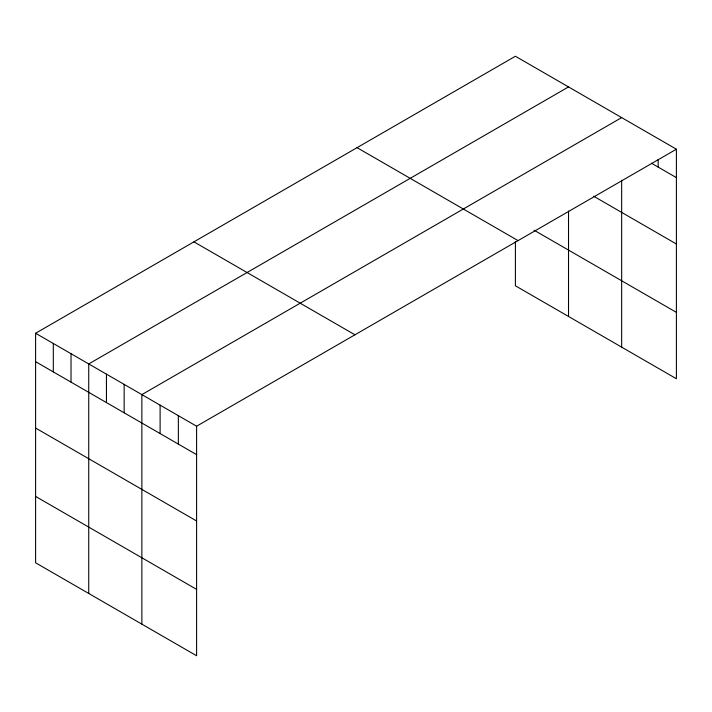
<?xml version="1.0" encoding="UTF-8"?>
<svg xmlns="http://www.w3.org/2000/svg" width="712" height="712" viewBox="0 0 712 712"><rect width="100%" height="100%" fill="white"/><g stroke="black" fill="none" stroke-linecap="round" stroke-linejoin="round"><path stroke-width="1.07" d="M676.4 149.209L196.601 426.212L196.601 655.752L35.6 562.792L35.6 333.26L515.399 56.248L676.4 149.209L676.4 378.74L515.399 285.788L515.399 241.537M568.523 86.926L88.733 363.939L88.733 593.47M621.656 117.605L141.866 394.608L141.866 624.148M651.427 163.208L676.4 177.626M593.692 196.245L676.4 243.993M534.036 230.181L676.4 312.372M357.059 147.66L518.069 240.62M193.931 241.849L354.941 334.8M35.6 333.26L196.601 426.212M35.6 361.678L196.601 454.63M35.6 428.046L196.601 520.997M35.6 496.424L196.601 589.376M658.155 159.435L658.155 167.089M621.656 180.305L621.656 347.136M568.523 211.019L568.523 316.457M178.356 415.683L178.356 444.092M160.111 405.146L160.111 433.563M124.155 384.382L124.155 412.8M106.444 374.156L106.444 402.574M71.022 353.713L71.022 382.13M53.311 343.487L53.311 371.904"/></g></svg>
